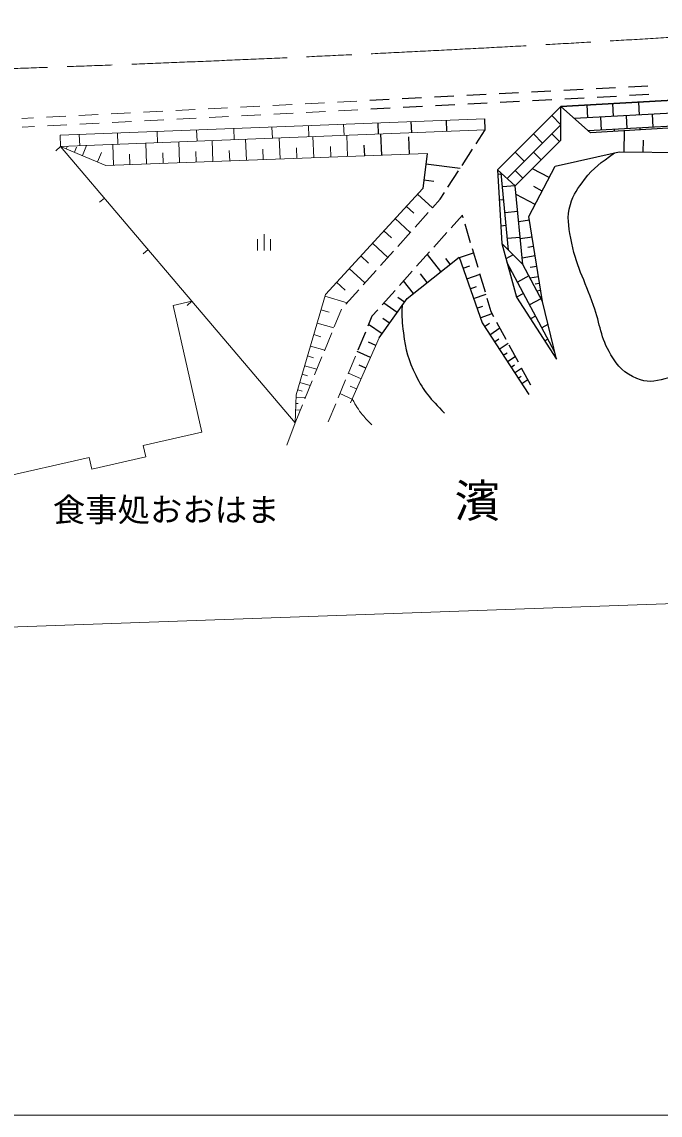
# Model space of a CAD drawing. Units: millimetres, scale not verified. Extents: x 40000 to 680000, y 20000 to 380000.
# Drawn here: x 404602 to 453888, y 205000 to 289429 of the extents above; entities that cross this region are included whole.
import ezdxf
from ezdxf.enums import TextEntityAlignment as Align

# ---------------------------------------------------------------- set-up
doc = ezdxf.new("R2010")
doc.units = ezdxf.units.MM
doc.header["$LTSCALE"] = 1000
doc.linetypes.add('CHAIN', pattern=[18.5, 12, -1.5, 3.5, -1.5])
for name, color, linetype, lineweight in [('M-BGD', 7, 'Continuous', 13), ('M-BMK', 2, 'CHAIN', 13), ('M-STR-HTXT', 7, 'Continuous', 13), ('M-TTL-BAND', 7, 'Continuous', 13)]:
    doc.layers.add(name, color=color, linetype=linetype, lineweight=lineweight)
doc.layers.add('M-BMK-HTXT', color=7, linetype='Continuous')
doc.styles.add('ＭＳ ゴシック', font='')
doc.styles.get('ＭＳ ゴシック').set_extended_font_data('MS Gothic')

msp = doc.modelspace()

# ---------------------------------------------------------------- linework, layer by layer
at = {"layer": 'M-BGD', "lineweight": 25}
for p, q in [((446221, 282901), (496683, 285705)), ((496683, 285705), (446221, 282901)), ((437969, 283696), (436471, 283618)), ((440466, 283826), (438968, 283748)), ((442962, 283955), (441464, 283878)), ((445459, 284085), (443961, 284007)), ((447956, 284214), (446458, 284137)), ((492907, 284494), (447274, 281958)), ((450452, 284344), (448954, 284266)), ((452949, 284474), (451451, 284396)), ((453017, 283808), (451519, 283730)), ((432976, 283437), (431478, 283359)), ((435472, 283567), (433974, 283489)), ((435540, 282901), (434042, 282823)), ((438037, 283030), (436539, 282953)), ((440533, 283160), (439035, 283082)), ((446221, 282901), (441327, 278007)), ((441327, 278007), (446221, 282901)), ((443030, 283289), (441532, 283212)), ((445527, 283419), (444029, 283341)), ((446221, 280288), (446221, 282901)), ((448502, 280858), (446221, 282901)), ((448023, 283548), (446525, 283471)), ((448218, 283012), (448273, 282014)), ((489130, 283282), (448326, 281015)), ((489128, 283282), (448502, 280858)), ((450520, 283678), (449022, 283600)), ((450215, 283123), (450270, 282125)), ((452212, 283234), (452267, 282236)), ((433043, 282771), (431545, 282693)), ((446221, 281487), (445514, 282194)), ((449272, 282069), (449327, 281071)), ((451269, 282180), (451324, 281182)), ((453266, 282291), (453321, 281293)), ((432094, 281629), (432128, 280763)), ((434648, 281730), (434682, 280863)), ((437369, 281836), (437403, 280969)), ((440375, 281086), (440341, 281953)), ((442072, 277339), (446221, 281487)), ((447275, 281958), (447275, 281957)), ((452323, 281237), (452331, 281087)), ((432389, 279128), (432329, 280770)), ((434537, 279206), (434487, 280548)), ((439679, 280016), (440375, 281086)), ((444807, 280073), (444100, 280780)), ((446113, 280181), (445514, 280780)), ((448329, 281015), (448329, 281013)), ((450326, 281126), (450334, 280968)), ((451122, 279382), (451137, 281015)), ((431075, 279079), (431045, 279901)), ((438590, 278339), (439407, 279596)), ((442705, 276772), (446221, 280288)), ((452590, 279368), (452599, 280286)), ((435889, 279255), (435553, 276571)), ((443392, 278659), (442685, 279366)), ((444699, 278766), (444100, 279366)), ((445793, 278292), (450735, 279385)), ((450735, 279385), (466415, 279243)), ((435790, 278466), (438456, 278133)), ((437500, 276662), (438317, 277919)), ((441327, 278007), (441659, 272305)), ((442705, 276772), (441327, 278007)), ((443285, 277352), (442685, 277952)), ((443750, 274396), (445793, 278292)), ((445329, 277407), (444024, 278091)), ((435635, 277222), (436412, 277125)), ((441616, 277674), (441348, 277649)), ((442167, 271798), (441608, 277755)), ((435150, 276131), (436304, 275072)), ((436896, 275732), (437227, 276242)), ((442705, 276772), (441709, 276678)), ((443275, 270690), (442705, 276772)), ((443275, 270690), (442705, 276772)), ((444234, 275319), (442769, 276087)), ((444781, 276363), (444129, 276705)), ((436300, 275068), (436896, 275732)), ((441802, 275683), (441464, 275651)), ((434287, 275191), (434874, 274652)), ((434965, 273580), (435966, 274696)), ((438618, 274491), (437756, 273529)), ((438678, 274292), (438618, 274491)), ((442891, 274781), (441896, 274687)), ((444795, 267839), (443750, 274396)), ((433424, 274251), (434599, 273172)), ((439251, 272376), (438821, 273813)), ((441989, 273692), (441581, 273653)), ((443794, 274118), (442978, 273988)), ((432545, 273293), (433143, 272744)), ((433629, 272091), (434631, 273208)), ((437422, 273156), (436421, 272039)), ((443078, 272789), (442082, 272696)), ((444003, 272811), (443090, 272666)), ((431665, 272336), (432862, 271237)), ((439825, 270460), (439395, 271897)), ((441659, 272305), (442800, 268171)), ((443275, 270690), (441659, 272305)), ((444119, 272081), (443663, 272008)), ((430770, 271360), (431379, 270801)), ((432293, 270603), (433295, 271719)), ((434342, 268076), (438381, 271260)), ((436087, 271667), (435086, 270550)), ((436961, 270141), (435912, 271472)), ((437686, 270712), (437329, 271165)), ((438381, 271260), (440139, 266176)), ((438393, 271224), (439483, 271601)), ((442536, 271429), (441982, 271134)), ((444236, 271350), (443228, 271190)), ((430958, 269114), (431960, 270230)), ((434752, 270178), (433751, 269061)), ((438676, 270407), (439186, 270583)), ((445756, 263912), (442066, 270832)), ((442393, 270219), (442255, 270146)), ((443265, 270798), (443175, 270790)), ((444795, 267839), (443275, 270690)), ((444795, 267839), (443275, 270690)), ((444364, 270544), (443860, 270464)), ((434831, 268462), (434075, 269422)), ((435896, 269302), (435372, 269967)), ((438958, 269590), (439980, 269943)), ((440399, 268544), (439968, 269981)), ((443745, 269807), (442863, 269337)), ((444493, 269738), (443838, 269634)), ((433417, 268688), (432416, 267571)), ((439223, 268824), (439702, 268989)), ((444576, 269214), (444249, 269162)), ((444660, 268691), (444366, 268644)), ((432204, 265035), (434342, 268076)), ((433576, 266987), (432543, 267713)), ((434138, 267787), (433638, 268138)), ((439488, 268058), (440445, 268389)), ((440852, 267031), (440542, 268065)), ((442800, 268171), (445888, 263372)), ((443334, 268454), (442801, 268170)), ((444687, 268043), (443804, 267572)), ((444738, 268197), (444591, 268174)), ((445888, 263372), (444795, 267839)), ((432082, 267199), (431633, 266698)), ((439743, 267320), (440205, 267479)), ((439999, 266581), (440922, 266900)), ((441051, 266661), (440852, 267031)), ((431633, 266698), (431318, 265933)), ((432414, 265334), (431372, 266066)), ((432995, 266160), (432478, 266523)), ((440139, 266176), (443750, 260664)), ((440317, 265903), (440712, 266162)), ((441998, 264899), (441287, 266220)), ((444275, 266690), (443887, 266483)), ((445229, 266065), (444745, 265807)), ((431127, 265471), (430554, 264085)), ((440731, 265272), (441519, 265789)), ((431939, 264438), (431357, 264696)), ((441094, 264718), (441440, 264945)), ((441457, 264164), (442149, 264618)), ((442945, 263138), (442235, 264459)), ((445216, 264925), (444973, 264795)), ((431526, 263507), (430503, 263961)), ((441775, 263678), (442079, 263877)), ((442094, 263191), (442702, 263590)), ((445720, 264060), (445687, 264043)), ((431163, 262689), (430652, 262916)), ((442374, 262764), (442641, 262939)), ((442654, 262337), (443188, 262687)), ((443893, 261377), (443182, 262698)), ((442928, 261918), (443159, 262070)), ((443202, 261500), (443663, 261803))]:
    msp.add_line(p, q, dxfattribs=at)
at = {"layer": 'M-BGD'}
for p, q in [((422989, 282919), (421491, 282841)), ((425486, 283048), (423988, 282971)), ((427982, 283178), (426485, 283100)), ((430479, 283308), (428981, 283230)), ((405513, 282012), (404604, 281965)), ((408009, 282142), (406511, 282064)), ((410506, 282271), (409008, 282193)), ((413003, 282401), (411505, 282323)), ((415499, 282530), (414001, 282452)), ((417996, 282660), (416498, 282582)), ((418064, 281994), (416566, 281916)), ((420493, 282789), (418995, 282712)), ((420560, 282123), (419062, 282046)), ((423057, 282253), (421559, 282175)), ((425553, 282382), (424055, 282305)), ((428050, 282512), (426552, 282434)), ((430547, 282642), (429049, 282564)), ((405580, 281346), (404627, 281297)), ((408077, 281476), (406579, 281398)), ((407562, 280667), (440341, 281953)), ((410574, 281605), (409076, 281527)), ((413070, 281735), (411572, 281657)), ((415567, 281864), (414069, 281787)), ((420963, 281193), (420997, 280326)), ((423912, 281308), (423946, 280442)), ((426728, 281419), (426762, 280552)), ((429443, 281525), (429477, 280659)), ((407596, 279800), (407562, 280667)), ((407596, 279800), (440375, 281086)), ((409037, 280725), (409071, 279858)), ((411987, 280841), (412021, 279974)), ((415044, 280961), (415078, 280094)), ((418096, 281080), (418130, 280214)), ((421942, 278746), (421883, 280361)), ((424537, 278841), (424478, 280462)), ((427143, 278936), (427083, 280565)), ((429760, 279031), (429701, 280667)), ((407596, 279800), (407215, 279477)), ((407596, 279800), (417736, 267858)), ((407596, 279800), (411090, 278349)), ((408035, 279618), (408119, 279821)), ((408658, 279359), (408820, 279749)), ((409281, 279100), (409604, 279879)), ((411672, 278371), (411614, 279958)), ((414223, 278464), (414165, 280058)), ((416785, 278557), (416727, 280159)), ((419358, 278651), (419299, 280259)), ((420650, 278699), (420620, 279506)), ((423239, 278793), (423210, 279604)), ((425840, 278888), (425810, 279703)), ((428452, 278984), (428422, 279802)), ((410455, 278613), (410759, 279347)), ((411090, 278349), (435889, 279255)), ((412948, 278417), (412919, 279214)), ((415504, 278511), (415475, 279311)), ((418072, 278604), (418042, 279408)), ((435553, 276571), (428036, 268383)), ((410976, 275820), (410595, 275496)), ((423306, 271779), (423306, 273029)), ((422806, 271779), (422806, 272654)), ((423806, 271779), (423806, 272654)), ((414356, 271839), (413975, 271515)), ((429874, 270385), (431094, 269265)), ((428902, 269326), (429564, 268719)), ((429622, 267625), (430624, 268742)), ((416274, 267527), (417736, 267858)), ((417736, 267858), (417355, 267534)), ((417736, 267858), (417355, 267534)), ((425701, 258457), (417736, 267858)), ((428036, 268383), (425788, 260631)), ((427993, 268233), (429718, 267732)), ((418488, 257743), (416274, 267527)), ((427693, 267198), (428339, 267010)), ((428718, 265867), (429278, 267242)), ((429278, 267242), (429288, 267253)), ((427393, 266163), (428686, 265788)), ((427136, 265277), (427689, 265116)), ((427964, 264014), (428529, 265404)), ((426878, 264391), (427986, 264069)), ((429970, 259999), (432204, 265035)), ((426658, 263632), (427133, 263494)), ((427209, 262162), (427775, 263551)), ((430364, 263623), (429791, 262236)), ((426438, 262873), (427387, 262598)), ((426250, 262223), (426656, 262105)), ((429601, 261774), (429028, 260387)), ((430801, 261871), (429820, 262306)), ((425900, 261018), (426247, 260917)), ((426061, 261573), (426874, 261337)), ((426455, 260310), (427021, 261699)), ((430453, 261087), (429963, 261304)), ((425788, 260631), (425701, 258457)), ((425781, 260456), (426503, 260427)), ((430105, 260302), (429165, 260719)), ((425701, 258457), (426267, 259847)), ((425741, 259457), (426102, 259442)), ((425761, 259956), (425941, 259949)), ((428837, 259925), (428265, 258539)), ((425701, 258457), (425050, 256738)), ((418488, 257743), (413978, 256723)), ((413978, 256723), (414179, 255833)), ((414179, 255833), (410012, 254890)), ((409811, 255780), (402734, 254178)), ((410012, 254890), (409811, 255780))]:
    msp.add_line(p, q, dxfattribs=at)
at = {"layer": 'M-BGD', "lineweight": 25}
for points, knots in [([(484444, 281570), (484615, 281106), (484626, 280830), (484618, 280348), (484596, 279095), (483703, 278597), (482885, 277648), (481778, 276365), (481049, 275743), (479785, 274615), (478383, 273364), (477556, 272708), (476052, 271582), (474980, 270779), (474383, 270311), (473219, 269649), (471982, 268946), (471232, 268640), (469886, 268182), (468582, 267739), (467788, 267716), (466453, 267382), (464924, 267000), (464037, 266879), (462553, 266349), (461307, 265904), (460612, 265620), (459453, 264982), (458172, 264277), (457544, 263730), (456287, 262982), (455505, 262518), (455139, 262057), (454253, 261849), (453429, 261656), (452863, 261544), (452087, 261882), (451116, 262306), (450635, 262808), (450087, 263716), (449275, 265062), (449268, 266029), (448754, 267515), (448053, 269543), (447365, 270603), (446987, 272715), (446809, 273715), (446678, 274337), (446954, 275315), (447190, 276151), (447535, 276551), (448054, 277248), (448776, 278219), (449257, 278505), (450371, 279305)], [0, 0, 0, 0, 1, 1, 1, 2, 2, 2, 3, 3, 3, 4, 4, 4, 5, 5, 5, 6, 6, 6, 7, 7, 7, 8, 8, 8, 9, 9, 9, 10, 10, 10, 11, 11, 11, 12, 12, 12, 13, 13, 13, 14, 14, 14, 15, 15, 15, 16, 16, 16, 17, 17, 17, 18, 18, 18, 18]), ([(433957, 267529), (433931, 266564), (433955, 266229), (434060, 265405), (434229, 264086), (434436, 263333), (435019, 262138), (435650, 260846), (436125, 260371), (437238, 259200)], [0, 0, 0, 0, 1, 1, 1, 2, 2, 2, 3, 3, 3, 3])]:
    msp.add_open_spline(points, degree=3, knots=knots, dxfattribs=at)
at = {"layer": 'M-BGD'}
msp.add_open_spline([(430105, 260302), (430450, 259717), (430551, 259523), (430913, 259080), (431175, 258759), (431280, 258645), (431632, 258301)], degree=3, knots=[0, 0, 0, 0, 1, 1, 1, 2, 2, 2, 2], dxfattribs=at)
at = {"layer": 'M-BMK'}
msp.add_arc((338859, 2193388), 1908674, 269.45205, 275.74227, dxfattribs=at)
at = {"layer": 'M-STR-HTXT'}
msp.add_line((402821, 242647), (568679, 248545), dxfattribs=at)
at = {"layer": 'M-TTL-BAND'}
msp.add_line((40000, 205000), (579000, 205000), dxfattribs=at)

# ---------------------------------------------------------------- texts
at = {"layer": 'M-BMK-HTXT', "style": 'ＭＳ ゴシック'}
for s, height, p in [('濱', 2566, (439764, 250395)), ('食事処おおはま', 1833, (415744, 250283))]:
    msp.add_text(s, height=height, dxfattribs=at).set_placement(p, align=Align.BOTTOM_CENTER)

doc.saveas('drawing.dxf')
